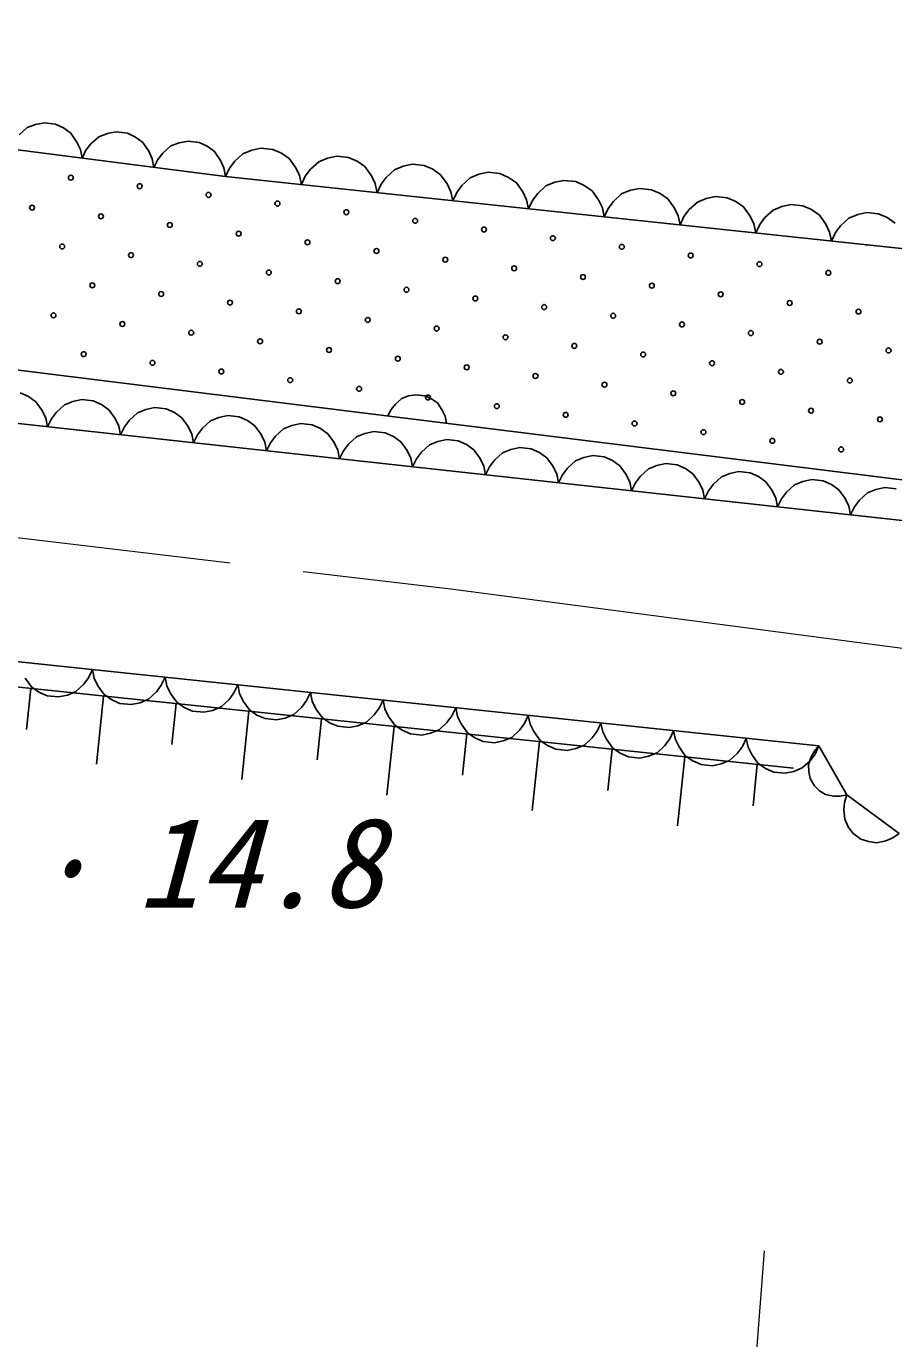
# Model space of a CAD drawing. Units: millimetres, scale not verified. Extents: x 40000 to 680000, y 20000 to 380000.
# Drawn here: x 484693 to 502369, y 271394 to 298120 of the extents above; entities that cross this region are included whole.
import ezdxf
from ezdxf.enums import TextEntityAlignment as Align

# ---------------------------------------------------------------- set-up
doc = ezdxf.new("R2010")
doc.units = ezdxf.units.MM
doc.header["$LTSCALE"] = 1000
doc.linetypes.add('CHAIN', pattern=[18.5, 12, -1.5, 3.5, -1.5])
for name, color, linetype, lineweight in [('M-BGD', 7, 'Continuous', 25), ('M-BMK', 2, 'CHAIN', 13), ('M-BMK-HTXT', 7, 'Continuous', 13)]:
    doc.layers.add(name, color=color, linetype=linetype, lineweight=lineweight)
doc.styles.add('ＭＳ ゴシック', font='')
doc.styles.get('ＭＳ ゴシック').set_extended_font_data('MS Gothic')

msp = doc.modelspace()

# ---------------------------------------------------------------- linework, layer by layer
at = {"layer": 'M-BGD'}
for p, q in [((488755, 295060), (464775, 298120)), ((485063, 296155), (484884, 296122)), ((485290, 296126), (485063, 296155)), ((485455, 296050), (485290, 296126)), ((484712, 296055), (484549, 295912)), ((484884, 296122), (484712, 296055)), ((485605, 295941), (485455, 296050)), ((485727, 295762), (485605, 295941)), ((486175, 295868), (486012, 295726)), ((486347, 295936), (486175, 295868)), ((486526, 295969), (486347, 295936)), ((486753, 295940), (486526, 295969)), ((486918, 295863), (486753, 295940)), ((487067, 295754), (486918, 295863)), ((485796, 295608), (485727, 295762)), ((485830, 295433), (485796, 295608)), ((485910, 295594), (485830, 295433)), ((486012, 295726), (485910, 295594)), ((487190, 295575), (487067, 295754)), ((487638, 295682), (487475, 295539)), ((487810, 295749), (487638, 295682)), ((487989, 295782), (487810, 295749)), ((488216, 295753), (487989, 295782)), ((488381, 295676), (488216, 295753)), ((488530, 295568), (488381, 295676)), ((489289, 295600), (489109, 295525)), ((489476, 295638), (489289, 295600)), ((489715, 295613), (489476, 295638)), ((489891, 295536), (489715, 295613)), ((487259, 295422), (487190, 295575)), ((487292, 295246), (487259, 295422)), ((487372, 295407), (487292, 295246)), ((487475, 295539), (487372, 295407)), ((488652, 295389), (488530, 295568)), ((488722, 295235), (488652, 295389)), ((488941, 295372), (488836, 295231)), ((489109, 295525), (488941, 295372)), ((490051, 295425), (489891, 295536)), ((490183, 295239), (490051, 295425)), ((490652, 295361), (490484, 295207)), ((490832, 295436), (490652, 295361)), ((491019, 295474), (490832, 295436)), ((491259, 295449), (491019, 295474)), ((491434, 295372), (491259, 295449)), ((491594, 295261), (491434, 295372)), ((488755, 295060), (488722, 295235)), ((488836, 295231), (488755, 295060)), ((508817, 292926), (488755, 295060)), ((490260, 295079), (490183, 295239)), ((490299, 294895), (490260, 295079)), ((490379, 295066), (490299, 294895)), ((490484, 295207), (490379, 295066)), ((491726, 295075), (491594, 295261)), ((491803, 294915), (491726, 295075)), ((492196, 295197), (492027, 295043)), ((492375, 295272), (492196, 295197)), ((492563, 295310), (492375, 295272)), ((492802, 295285), (492563, 295310)), ((492977, 295208), (492802, 295285)), ((493137, 295097), (492977, 295208)), ((493269, 294911), (493137, 295097)), ((493918, 295107), (493739, 295033)), ((494106, 295146), (493918, 295107)), ((494345, 295121), (494106, 295146)), ((494520, 295043), (494345, 295121)), ((491842, 294731), (491803, 294915)), ((491922, 294902), (491842, 294731)), ((492027, 295043), (491922, 294902)), ((493346, 294751), (493269, 294911)), ((493570, 294879), (493466, 294738)), ((493739, 295033), (493570, 294879)), ((494680, 294933), (494520, 295043)), ((494813, 294747), (494680, 294933)), ((495282, 294869), (495114, 294715)), ((495462, 294943), (495282, 294869)), ((495649, 294982), (495462, 294943)), ((495888, 294956), (495649, 294982)), ((496063, 294879), (495888, 294956)), ((496223, 294769), (496063, 294879)), ((497192, 294818), (497005, 294779)), ((497432, 294792), (497192, 294818)), ((497607, 294715), (497432, 294792)), ((493385, 294567), (493346, 294751)), ((493466, 294738), (493385, 294567)), ((494889, 294587), (494813, 294747)), ((494928, 294403), (494889, 294587)), ((495009, 294574), (494928, 294403)), ((495114, 294715), (495009, 294574)), ((496356, 294583), (496223, 294769)), ((496432, 294423), (496356, 294583)), ((496657, 294551), (496552, 294410)), ((496825, 294705), (496657, 294551)), ((497005, 294779), (496825, 294705)), ((497767, 294604), (497607, 294715)), ((497899, 294419), (497767, 294604)), ((498368, 294540), (498200, 294387)), ((498548, 294615), (498368, 294540)), ((498736, 294654), (498548, 294615)), ((498975, 294628), (498736, 294654)), ((499150, 294551), (498975, 294628)), ((499310, 294440), (499150, 294551)), ((496471, 294239), (496432, 294423)), ((496552, 294410), (496471, 294239)), ((497976, 294258), (497899, 294419)), ((498015, 294075), (497976, 294258)), ((498200, 294387), (498095, 294246)), ((499442, 294255), (499310, 294440)), ((499519, 294094), (499442, 294255)), ((499912, 294376), (499743, 294223)), ((500091, 294451), (499912, 294376)), ((500279, 294489), (500091, 294451)), ((500518, 294464), (500279, 294489)), ((500693, 294387), (500518, 294464)), ((500853, 294276), (500693, 294387)), ((500985, 294090), (500853, 294276)), ((501634, 294287), (501455, 294212)), ((501822, 294325), (501634, 294287)), ((502061, 294300), (501822, 294325)), ((502236, 294223), (502061, 294300)), ((498095, 294246), (498015, 294075)), ((499558, 293911), (499519, 294094)), ((499638, 294082), (499558, 293911)), ((499743, 294223), (499638, 294082)), ((501062, 293930), (500985, 294090)), ((501286, 294058), (501182, 293917)), ((501455, 294212), (501286, 294058)), ((502396, 294112), (502236, 294223)), ((501101, 293746), (501062, 293930)), ((501182, 293917), (501101, 293746)), ((508844, 288101), (476474, 292118)), ((508927, 287354), (465792, 292081)), ((484737, 290581), (484569, 290656)), ((484891, 290474), (484737, 290581)), ((485825, 290518), (485645, 290481)), ((486056, 290493), (485825, 290518)), ((492214, 290422), (492343, 290539)), ((492343, 290539), (492483, 290594)), ((492483, 290594), (492628, 290618)), ((492628, 290618), (492813, 290595)), ((492813, 290595), (492948, 290536)), ((492948, 290536), (493070, 290449)), ((485018, 290294), (484891, 290474)), ((485091, 290139), (485018, 290294)), ((485308, 290262), (485207, 290127)), ((485471, 290410), (485308, 290262)), ((485645, 290481), (485471, 290410)), ((486225, 290418), (486056, 290493)), ((486378, 290311), (486225, 290418)), ((486506, 290131), (486378, 290311)), ((486959, 290247), (486796, 290099)), ((487132, 290318), (486959, 290247)), ((487313, 290355), (487132, 290318)), ((487543, 290330), (487313, 290355)), ((487712, 290255), (487543, 290330)), ((487866, 290148), (487712, 290255)), ((492063, 290184), (492128, 290315)), ((492128, 290315), (492214, 290422)), ((493070, 290449), (493170, 290303)), ((493170, 290303), (493227, 290178)), ((485129, 289962), (485091, 290139)), ((485207, 290127), (485129, 289962)), ((486579, 289976), (486506, 290131)), ((486796, 290099), (486694, 289964)), ((487993, 289968), (487866, 290148)), ((488446, 290084), (488283, 289936)), ((488619, 290155), (488446, 290084)), ((488800, 290192), (488619, 290155)), ((489031, 290167), (488800, 290192)), ((489199, 290092), (489031, 290167)), ((489353, 289985), (489199, 290092)), ((489480, 289805), (489353, 289985)), ((490107, 289992), (489933, 289921)), ((490288, 290029), (490107, 289992)), ((490518, 290004), (490288, 290029)), ((490687, 289929), (490518, 290004)), ((493227, 290178), (493254, 290036)), ((486616, 289799), (486579, 289976)), ((486694, 289964), (486616, 289799)), ((488066, 289813), (487993, 289968)), ((488103, 289636), (488066, 289813)), ((488182, 289801), (488103, 289636)), ((488283, 289936), (488182, 289801)), ((489554, 289650), (489480, 289805)), ((489770, 289773), (489669, 289638)), ((489933, 289921), (489770, 289773)), ((490841, 289822), (490687, 289929)), ((490968, 289642), (490841, 289822)), ((491421, 289758), (491258, 289610)), ((491594, 289829), (491421, 289758)), ((491775, 289866), (491594, 289829)), ((492006, 289841), (491775, 289866)), ((492174, 289766), (492006, 289841)), ((492328, 289658), (492174, 289766)), ((489591, 289473), (489554, 289650)), ((489669, 289638), (489591, 289473)), ((491041, 289487), (490968, 289642)), ((491078, 289310), (491041, 289487)), ((491156, 289475), (491078, 289310)), ((491258, 289610), (491156, 289475)), ((492455, 289479), (492328, 289658)), ((492529, 289324), (492455, 289479)), ((492745, 289447), (492644, 289312)), ((492908, 289595), (492745, 289447)), ((493082, 289666), (492908, 289595)), ((493263, 289703), (493082, 289666)), ((493493, 289678), (493263, 289703)), ((493662, 289603), (493493, 289678)), ((493816, 289495), (493662, 289603)), ((493943, 289316), (493816, 289495)), ((494569, 289503), (494396, 289432)), ((494750, 289540), (494569, 289503)), ((494981, 289515), (494750, 289540)), ((495149, 289440), (494981, 289515)), ((492566, 289147), (492529, 289324)), ((492644, 289312), (492566, 289147)), ((494016, 289161), (493943, 289316)), ((494233, 289284), (494131, 289149)), ((494396, 289432), (494233, 289284)), ((495303, 289332), (495149, 289440)), ((495430, 289153), (495303, 289332)), ((495883, 289269), (495720, 289121)), ((496057, 289340), (495883, 289269)), ((496237, 289377), (496057, 289340)), ((496468, 289352), (496237, 289377)), ((496637, 289277), (496468, 289352)), ((496790, 289169), (496637, 289277)), ((497544, 289177), (497371, 289106)), ((497725, 289214), (497544, 289177)), ((497955, 289188), (497725, 289214)), ((498124, 289114), (497955, 289188)), ((494053, 288984), (494016, 289161)), ((494131, 289149), (494053, 288984)), ((495503, 288998), (495430, 289153)), ((495541, 288821), (495503, 288998)), ((495619, 288985), (495541, 288821)), ((495720, 289121), (495619, 288985)), ((496918, 288990), (496790, 289169)), ((496991, 288835), (496918, 288990)), ((497208, 288958), (497106, 288822)), ((497371, 289106), (497208, 288958)), ((498278, 289006), (498124, 289114)), ((498405, 288827), (498278, 289006)), ((498858, 288943), (498695, 288795)), ((499031, 289014), (498858, 288943)), ((499212, 289051), (499031, 289014)), ((499443, 289025), (499212, 289051)), ((499612, 288951), (499443, 289025)), ((499765, 288843), (499612, 288951)), ((497028, 288658), (496991, 288835)), ((497106, 288822), (497028, 288658)), ((498478, 288672), (498405, 288827)), ((498515, 288495), (498478, 288672)), ((498594, 288659), (498515, 288495)), ((498695, 288795), (498594, 288659)), ((499892, 288664), (499765, 288843)), ((499966, 288509), (499892, 288664)), ((500345, 288780), (500182, 288632)), ((500519, 288851), (500345, 288780)), ((500700, 288888), (500519, 288851)), ((500930, 288862), (500700, 288888)), ((501099, 288787), (500930, 288862)), ((501253, 288680), (501099, 288787)), ((501380, 288501), (501253, 288680)), ((502006, 288688), (501833, 288617)), ((502187, 288725), (502006, 288688)), ((502418, 288699), (502187, 288725)), ((500003, 288332), (499966, 288509)), ((500081, 288496), (500003, 288332)), ((500182, 288632), (500081, 288496)), ((501453, 288346), (501380, 288501)), ((501670, 288469), (501568, 288333)), ((501833, 288617), (501670, 288469)), ((501490, 288169), (501453, 288346)), ((501568, 288333), (501490, 288169)), ((464294, 287304), (500844, 283464)), ((467820, 286403), (500329, 283015)), ((485964, 284855), (486042, 285019)), ((486042, 285019), (486079, 284843)), ((484673, 284845), (484800, 284667)), ((484788, 284634), (484701, 283803)), ((484800, 284667), (484953, 284561)), ((485703, 284572), (485864, 284720)), ((485864, 284720), (485964, 284855)), ((486079, 284843), (486153, 284690)), ((486153, 284690), (486280, 284512)), ((487344, 284564), (487445, 284700)), ((487445, 284700), (487522, 284864)), ((487522, 284864), (487559, 284688)), ((487559, 284688), (487633, 284534)), ((488925, 284544), (489002, 284708)), ((489002, 284708), (489040, 284532)), ((484953, 284561), (485121, 284487)), ((485121, 284487), (485351, 284463)), ((485351, 284463), (485531, 284500)), ((485531, 284500), (485703, 284572)), ((486268, 284480), (486123, 283092)), ((486280, 284512), (486434, 284406)), ((486434, 284406), (486602, 284332)), ((487011, 284345), (487183, 284417)), ((487183, 284417), (487344, 284564)), ((487633, 284534), (487760, 284356)), ((488663, 284261), (488825, 284409)), ((488825, 284409), (488925, 284544)), ((489040, 284532), (489113, 284378)), ((489113, 284378), (489241, 284200)), ((490305, 284253), (490405, 284389)), ((490405, 284389), (490482, 284553)), ((490482, 284553), (490520, 284377)), ((490520, 284377), (490594, 284223)), ((491885, 284233), (491963, 284397)), ((491963, 284397), (492000, 284221)), ((486602, 284332), (486831, 284308)), ((486831, 284308), (487011, 284345)), ((487748, 284326), (487661, 283492)), ((487760, 284356), (487914, 284250)), ((487914, 284250), (488082, 284176)), ((488082, 284176), (488311, 284152)), ((488311, 284152), (488491, 284189)), ((488491, 284189), (488663, 284261)), ((489228, 284172), (489083, 282779)), ((489241, 284200), (489394, 284095)), ((489971, 284034), (490144, 284106)), ((490144, 284106), (490305, 284253)), ((490594, 284223), (490721, 284045)), ((491624, 283950), (491785, 284098)), ((491785, 284098), (491885, 284233)), ((492000, 284221), (492074, 284067)), ((493366, 284078), (493443, 284242)), ((493443, 284242), (493480, 284066)), ((489394, 284095), (489562, 284021)), ((489562, 284021), (489792, 283997)), ((489792, 283997), (489971, 284034)), ((490708, 284017), (490621, 283181)), ((490721, 284045), (490874, 283939)), ((490874, 283939), (491042, 283865)), ((491042, 283865), (491272, 283841)), ((491272, 283841), (491452, 283878)), ((491452, 283878), (491624, 283950)), ((492188, 283863), (492043, 282466)), ((492074, 284067), (492201, 283889)), ((492201, 283889), (492355, 283783)), ((493104, 283795), (493265, 283942)), ((493265, 283942), (493366, 284078)), ((493480, 284066), (493554, 283912)), ((493554, 283912), (493681, 283734)), ((494746, 283787), (494846, 283922)), ((494846, 283922), (494923, 284086)), ((494923, 284086), (494961, 283910)), ((494961, 283910), (495034, 283756)), ((496326, 283766), (496403, 283930)), ((496403, 283930), (496441, 283754)), ((492355, 283783), (492523, 283710)), ((492523, 283710), (492752, 283686)), ((492752, 283686), (492932, 283723)), ((492932, 283723), (493104, 283795)), ((493668, 283709), (493581, 282869)), ((493681, 283734), (493835, 283628)), ((493835, 283628), (494003, 283554)), ((494232, 283530), (494412, 283567)), ((494412, 283567), (494584, 283639)), ((494584, 283639), (494746, 283787)), ((495034, 283756), (495162, 283578)), ((495162, 283578), (495315, 283472)), ((496065, 283483), (496226, 283631)), ((496226, 283631), (496326, 283766)), ((496441, 283754), (496515, 283601)), ((496515, 283601), (496642, 283423)), ((497706, 283476), (497806, 283611)), ((497806, 283611), (497884, 283775)), ((497884, 283775), (497921, 283599)), ((497921, 283599), (497995, 283445)), ((499287, 283455), (499364, 283619)), ((499364, 283619), (499401, 283443)), ((494003, 283554), (494232, 283530)), ((495148, 283555), (495002, 282153)), ((495315, 283472), (495483, 283399)), ((495483, 283399), (495713, 283375)), ((495713, 283375), (495892, 283412)), ((495892, 283412), (496065, 283483)), ((496629, 283400), (496541, 282558)), ((496642, 283423), (496795, 283317)), ((496795, 283317), (496963, 283243)), ((497373, 283256), (497545, 283328)), ((497545, 283328), (497706, 283476)), ((497995, 283445), (498122, 283267)), ((499025, 283172), (499186, 283320)), ((499186, 283320), (499287, 283455)), ((499401, 283443), (499475, 283290)), ((500667, 283165), (500767, 283300)), ((500751, 283361), (500688, 283246)), ((500844, 283464), (500751, 283361)), ((500767, 283300), (500844, 283464)), ((500844, 283464), (501413, 282468)), ((496963, 283243), (497193, 283219)), ((497193, 283219), (497373, 283256)), ((498109, 283246), (497962, 281840)), ((498122, 283267), (498276, 283161)), ((498276, 283161), (498444, 283088)), ((498444, 283088), (498673, 283063)), ((498673, 283063), (498853, 283101)), ((498853, 283101), (499025, 283172)), ((499475, 283290), (499602, 283112)), ((499589, 283092), (499501, 282247)), ((499602, 283112), (499756, 283006)), ((500505, 283017), (500667, 283165)), ((500688, 283246), (500634, 283086)), ((500634, 283086), (500637, 282942)), ((499756, 283006), (499924, 282932)), ((499924, 282932), (500153, 282908)), ((500153, 282908), (500333, 282945)), ((500333, 282945), (500505, 283017)), ((500637, 282942), (500666, 282804)), ((500666, 282804), (500754, 282650)), ((500754, 282650), (500859, 282554)), ((500859, 282554), (500981, 282479)), ((500981, 282479), (501146, 282444)), ((501146, 282444), (501276, 282442)), ((501276, 282442), (501413, 282468)), ((501363, 282316), (501351, 282165)), ((501413, 282468), (501363, 282316)), ((501413, 282468), (502480, 281685)), ((501351, 282165), (501369, 281971)), ((501369, 281971), (501439, 281821)), ((501439, 281821), (501535, 281689)), ((501535, 281689), (501701, 281568)), ((501701, 281568), (501856, 281516)), ((501856, 281516), (502020, 281494)), ((502020, 281494), (502210, 281535)), ((502210, 281535), (502348, 281594)), ((502348, 281594), (502480, 281685))]:
    msp.add_line(p, q, dxfattribs=at)
for centre in [(485601, 295038), (487005, 294862), (488408, 294686), (489811, 294509), (484812, 294425), (486215, 294249), (491214, 294333), (487618, 294072), (492617, 294157), (494020, 293980), (489021, 293896), (490424, 293720), (495424, 293804), (485425, 293635), (486828, 293459), (491828, 293543), (496827, 293628), (498230, 293451), (488231, 293283), (493231, 293367), (494634, 293191), (499633, 293275), (489635, 293106), (491038, 292930), (496037, 293014), (501036, 293099), (486039, 292845), (487442, 292669), (492441, 292754), (497440, 292838), (498843, 292662), (488845, 292493), (493844, 292577), (495247, 292401), (500247, 292485), (485249, 292232), (490248, 292316), (491651, 292140), (496651, 292225), (501650, 292309), (486652, 292056), (488055, 291879), (493054, 291964), (498054, 292048), (499457, 291872), (489458, 291703), (494458, 291787), (495861, 291611), (500860, 291696), (485862, 291442), (487265, 291266), (490861, 291527), (492265, 291350), (497264, 291435), (502263, 291519), (488669, 291090), (493668, 291174), (495071, 290998), (498667, 291258), (500070, 291082), (490072, 290913), (491475, 290737), (496474, 290821), (501474, 290906), (492878, 290561), (497877, 290645), (499281, 290469), (494281, 290384), (495684, 290208), (500684, 290292), (497088, 290032), (502087, 290116), (498491, 289855), (499894, 289679), (501297, 289503)]:
    msp.add_circle(centre, 49.8, dxfattribs=at)
msp.add_arc((501826, 293712), 49.8, 232.7216, 295.1361, dxfattribs=at)
at = {"layer": 'M-BMK'}
for p, q in [((476930, 288605), (493342, 286665)), ((493342, 286665), (505087, 285122))]:
    msp.add_line(p, q, dxfattribs=at)
at = {"layer": 'M-BMK-HTXT'}
msp.add_line((497706, 246534), (499732, 273184), dxfattribs=at)

# ---------------------------------------------------------------- texts
at = {"layer": 'M-BGD', "style": 'ＭＳ ゴシック', "oblique": 15}
msp.add_text('14.8', height=1833, dxfattribs=at).set_placement((486954, 279624), align=Align.BOTTOM_LEFT)
at = {"layer": 'M-BGD', "style": 'ＭＳ ゴシック', "oblique": 15, "width": 0.85}
msp.add_text('・', height=1320, dxfattribs=at).set_placement((484698, 279886), align=Align.BOTTOM_LEFT)

doc.saveas('drawing.dxf')
